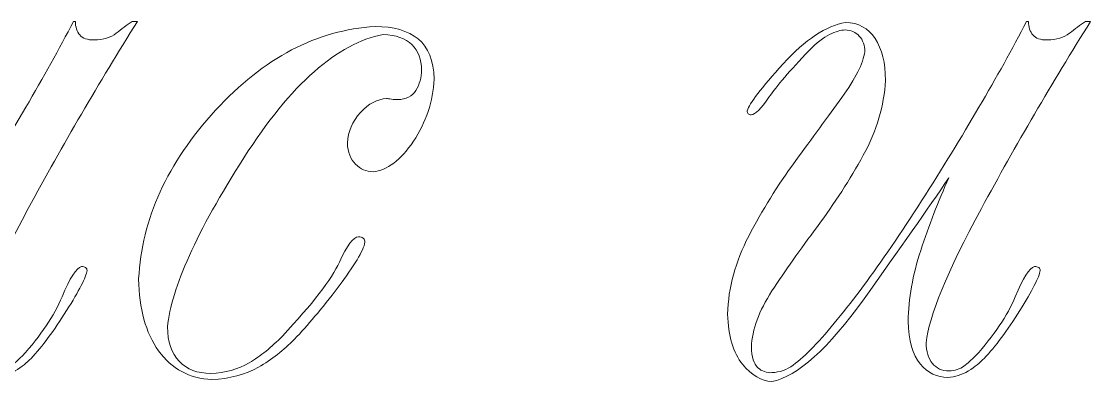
# Model space of a CAD drawing. Header units: centimetres. Extents: x -8.6 to 47.3, y -14.5 to 11.
# Drawn here: x 8.057 to 9.294, y 2.189 to 2.605 of the extents above; entities that cross this region are included whole.
import ezdxf

# ---------------------------------------------------------------- set-up
doc = ezdxf.new("R2010")
doc.units = ezdxf.units.CM
doc.header["$MEASUREMENT"] = 0
doc.layers.add('layer 1', color=7, linetype='Continuous')

msp = doc.modelspace()

# ---------------------------------------------------------------- linework, layer by layer
at = {"layer": 'layer 1', "color": 6, "lineweight": 9}
for points, knots in [([(7.79382, 2.50195), (7.79621, 2.5101), (7.81013, 2.5282), (7.83559, 2.55625), (7.83559, 2.55625), (7.86106, 2.5841), (7.88513, 2.60002), (7.90761, 2.60399), (7.90761, 2.60399), (7.92252, 2.6036), (7.93386, 2.59743), (7.94182, 2.5853), (7.94182, 2.5853), (7.94978, 2.57336), (7.95376, 2.55725), (7.95376, 2.53696), (7.95376, 2.53696), (7.95216, 2.50752), (7.94361, 2.47867), (7.92809, 2.45042), (7.92809, 2.45042), (7.91258, 2.42218), (7.89487, 2.39472), (7.87498, 2.36807), (7.87498, 2.36807), (7.85509, 2.34121), (7.83758, 2.31635), (7.82246, 2.29347), (7.82246, 2.29347), (7.80735, 2.27039), (7.79939, 2.24891), (7.79859, 2.22862), (7.79859, 2.22862), (7.79899, 2.21708), (7.80158, 2.20913), (7.80615, 2.20475), (7.80615, 2.20475), (7.81073, 2.20057), (7.8163, 2.19858), (7.82246, 2.19898), (7.82246, 2.19898), (7.83142, 2.19938), (7.83957, 2.20236), (7.84693, 2.20773), (7.84693, 2.20773), (7.85429, 2.2131), (7.86205, 2.22007), (7.87021, 2.22862), (7.87021, 2.22862), (7.90581, 2.26642), (7.94759, 2.32271), (7.99553, 2.39771), (7.99553, 2.39771), (8.04347, 2.4727), (8.08405, 2.54193), (8.11707, 2.60519), (8.11707, 2.60519), (8.11707, 2.60519), (8.11926, 2.60519), (8.11926, 2.60519), (8.11926, 2.60519), (8.11926, 2.59862), (8.12105, 2.59325), (8.12424, 2.58947), (8.12424, 2.58947), (8.12762, 2.58549), (8.13319, 2.5837), (8.14095, 2.5837), (8.14095, 2.5837), (8.15169, 2.5841), (8.16024, 2.58669), (8.16661, 2.59146), (8.16661, 2.59146), (8.17277, 2.59644), (8.17894, 2.60101), (8.18511, 2.60519), (8.18511, 2.60519), (8.18511, 2.60519), (8.19108, 2.60519), (8.19108, 2.60519), (8.19108, 2.60519), (8.14671, 2.53437), (8.10454, 2.46236), (8.06476, 2.38876), (8.06476, 2.38876), (8.02497, 2.31535), (8.00369, 2.26363), (8.0009, 2.23359), (8.0009, 2.23359), (8.0009, 2.22365), (8.00329, 2.21549), (8.00806, 2.20972), (8.00806, 2.20972), (8.01264, 2.20395), (8.019, 2.20097), (8.02716, 2.20097), (8.02716, 2.20097), (8.03412, 2.20137), (8.03989, 2.20316), (8.04447, 2.20654), (8.04447, 2.20654), (8.04884, 2.20992), (8.05322, 2.2137), (8.0576, 2.21788), (8.0576, 2.21788), (8.07928, 2.24195), (8.0948, 2.26502), (8.10395, 2.28671), (8.10395, 2.28671), (8.1129, 2.30859), (8.12046, 2.32013), (8.12623, 2.32172), (8.12623, 2.32172), (8.12821, 2.32172), (8.12981, 2.32132), (8.131, 2.32052), (8.131, 2.32052), (8.13219, 2.31973), (8.13279, 2.31853), (8.13279, 2.31714), (8.13279, 2.31714), (8.1316, 2.30938), (8.12364, 2.29387), (8.10912, 2.27079), (8.10912, 2.27079), (8.0946, 2.24752), (8.08087, 2.22922), (8.06794, 2.21549), (8.06794, 2.21549), (8.06336, 2.21052), (8.0572, 2.20574), (8.04964, 2.20097), (8.04964, 2.20097), (8.04208, 2.19639), (8.03412, 2.19381), (8.02597, 2.19341), (8.02597, 2.19341), (8.01363, 2.19341), (8.00289, 2.19858), (7.99394, 2.20913), (7.99394, 2.20913), (7.98499, 2.21967), (7.98041, 2.23618), (7.98001, 2.25866), (7.98001, 2.25866), (7.98041, 2.28432), (7.98519, 2.31157), (7.99454, 2.34042), (7.99454, 2.34042), (8.00389, 2.36906), (8.01483, 2.39711), (8.02716, 2.42436), (8.02716, 2.42436), (8.00309, 2.38895), (7.97047, 2.34241), (7.92909, 2.28452), (7.92909, 2.28452), (7.88771, 2.22683), (7.8523, 2.1948), (7.82227, 2.18864), (7.82227, 2.18864), (7.81033, 2.18903), (7.79899, 2.1958), (7.78825, 2.20873), (7.78825, 2.20873), (7.77771, 2.22186), (7.77194, 2.24115), (7.77114, 2.26681), (7.77114, 2.26681), (7.77194, 2.29725), (7.78009, 2.32729), (7.79561, 2.35693), (7.79561, 2.35693), (7.81113, 2.38677), (7.82883, 2.41541), (7.84912, 2.44306), (7.84912, 2.44306), (7.86921, 2.47051), (7.88731, 2.49538), (7.90323, 2.51706), (7.90323, 2.51706), (7.91894, 2.53895), (7.9279, 2.55665), (7.92988, 2.57018), (7.92988, 2.57018), (7.92988, 2.57754), (7.9277, 2.58351), (7.92352, 2.58828), (7.92352, 2.58828), (7.91914, 2.59285), (7.91377, 2.59524), (7.90721, 2.59524), (7.90721, 2.59524), (7.90223, 2.59524), (7.89607, 2.59345), (7.8891, 2.59007), (7.8891, 2.59007), (7.88214, 2.58649), (7.87419, 2.58032), (7.86543, 2.57137), (7.86543, 2.57137), (7.84315, 2.5483), (7.82784, 2.53039), (7.81888, 2.51746), (7.81888, 2.51746), (7.80993, 2.50433), (7.80317, 2.49757), (7.79839, 2.49717), (7.79839, 2.49717), (7.797, 2.49717), (7.79581, 2.49757), (7.79501, 2.49836), (7.79501, 2.49836), (7.79422, 2.49916), (7.79382, 2.50035), (7.79382, 2.50195)], [0, 0, 0, 0, 0.0181818, 0.0181818, 0.0181818, 0.0181818, 0.0363636, 0.0363636, 0.0363636, 0.0363636, 0.0545455, 0.0545455, 0.0545455, 0.0545455, 0.0727273, 0.0727273, 0.0727273, 0.0727273, 0.0909091, 0.0909091, 0.0909091, 0.0909091, 0.1090909, 0.1090909, 0.1090909, 0.1090909, 0.1272727, 0.1272727, 0.1272727, 0.1272727, 0.1454545, 0.1454545, 0.1454545, 0.1454545, 0.1636364, 0.1636364, 0.1636364, 0.1636364, 0.1818182, 0.1818182, 0.1818182, 0.1818182, 0.2, 0.2, 0.2, 0.2, 0.2181818, 0.2181818, 0.2181818, 0.2181818, 0.2363636, 0.2363636, 0.2363636, 0.2363636, 0.2545455, 0.2545455, 0.2545455, 0.2545455, 0.2727273, 0.2727273, 0.2727273, 0.2727273, 0.2909091, 0.2909091, 0.2909091, 0.2909091, 0.3090909, 0.3090909, 0.3090909, 0.3090909, 0.3272727, 0.3272727, 0.3272727, 0.3272727, 0.3454545, 0.3454545, 0.3454545, 0.3454545, 0.3636364, 0.3636364, 0.3636364, 0.3636364, 0.3818182, 0.3818182, 0.3818182, 0.3818182, 0.4, 0.4, 0.4, 0.4, 0.4181818, 0.4181818, 0.4181818, 0.4181818, 0.4363636, 0.4363636, 0.4363636, 0.4363636, 0.4545455, 0.4545455, 0.4545455, 0.4545455, 0.4727273, 0.4727273, 0.4727273, 0.4727273, 0.4909091, 0.4909091, 0.4909091, 0.4909091, 0.5090909, 0.5090909, 0.5090909, 0.5090909, 0.5272727, 0.5272727, 0.5272727, 0.5272727, 0.5454545, 0.5454545, 0.5454545, 0.5454545, 0.5636364, 0.5636364, 0.5636364, 0.5636364, 0.5818182, 0.5818182, 0.5818182, 0.5818182, 0.6, 0.6, 0.6, 0.6, 0.6181818, 0.6181818, 0.6181818, 0.6181818, 0.6363636, 0.6363636, 0.6363636, 0.6363636, 0.6545455, 0.6545455, 0.6545455, 0.6545455, 0.6727273, 0.6727273, 0.6727273, 0.6727273, 0.6909091, 0.6909091, 0.6909091, 0.6909091, 0.7090909, 0.7090909, 0.7090909, 0.7090909, 0.7272727, 0.7272727, 0.7272727, 0.7272727, 0.7454545, 0.7454545, 0.7454545, 0.7454545, 0.7636364, 0.7636364, 0.7636364, 0.7636364, 0.7818182, 0.7818182, 0.7818182, 0.7818182, 0.8, 0.8, 0.8, 0.8, 0.8181818, 0.8181818, 0.8181818, 0.8181818, 0.8363636, 0.8363636, 0.8363636, 0.8363636, 0.8545455, 0.8545455, 0.8545455, 0.8545455, 0.8727273, 0.8727273, 0.8727273, 0.8727273, 0.8909091, 0.8909091, 0.8909091, 0.8909091, 0.9090909, 0.9090909, 0.9090909, 0.9090909, 0.9272727, 0.9272727, 0.9272727, 0.9272727, 0.9454545, 0.9454545, 0.9454545, 0.9454545, 0.9636364, 0.9636364, 0.9636364, 0.9636364, 1, 1, 1, 1]), ([(8.35877, 2.24135), (8.39378, 2.27855), (8.41566, 2.307), (8.42462, 2.32669), (8.42462, 2.32669), (8.43357, 2.34638), (8.44093, 2.35613), (8.4467, 2.35613), (8.4467, 2.35613), (8.44908, 2.35613), (8.45087, 2.35554), (8.45227, 2.35434), (8.45227, 2.35434), (8.45366, 2.35315), (8.45426, 2.35176), (8.45426, 2.34977), (8.45426, 2.34977), (8.45246, 2.34002), (8.44192, 2.32271), (8.42322, 2.29785), (8.42322, 2.29785), (8.40432, 2.27298), (8.38761, 2.25289), (8.3727, 2.23777), (8.3727, 2.23777), (8.36036, 2.22504), (8.34644, 2.2141), (8.33112, 2.20535), (8.33112, 2.20535), (8.3158, 2.19659), (8.2977, 2.19182), (8.27721, 2.19102), (8.27721, 2.19102), (8.25115, 2.19222), (8.23066, 2.20336), (8.21554, 2.22424), (8.21554, 2.22424), (8.20062, 2.24513), (8.19287, 2.27298), (8.19247, 2.30739), (8.19247, 2.30739), (8.19605, 2.37662), (8.22569, 2.44147), (8.28139, 2.50234), (8.28139, 2.50234), (8.33729, 2.56302), (8.39875, 2.59544), (8.46599, 2.59922), (8.46599, 2.59922), (8.48728, 2.59922), (8.50399, 2.59445), (8.51592, 2.5849), (8.51592, 2.5849), (8.52766, 2.57535), (8.53383, 2.56003), (8.53422, 2.53855), (8.53422, 2.53855), (8.53303, 2.51249), (8.52507, 2.48862), (8.51035, 2.46654), (8.51035, 2.46654), (8.49563, 2.44465), (8.47992, 2.43292), (8.4636, 2.43133), (8.4636, 2.43133), (8.45585, 2.43133), (8.44908, 2.43431), (8.44331, 2.44008), (8.44331, 2.44008), (8.43755, 2.44585), (8.43436, 2.454), (8.43396, 2.46455), (8.43396, 2.46455), (8.43476, 2.47788), (8.43973, 2.48961), (8.44908, 2.49976), (8.44908, 2.49976), (8.45843, 2.5101), (8.46858, 2.51547), (8.47932, 2.51587), (8.47932, 2.51587), (8.48051, 2.51587), (8.4825, 2.51567), (8.48489, 2.51527), (8.48489, 2.51527), (8.48748, 2.51488), (8.48986, 2.51468), (8.49225, 2.51468), (8.49225, 2.51468), (8.502, 2.51507), (8.50896, 2.51866), (8.51314, 2.52542), (8.51314, 2.52542), (8.51751, 2.53238), (8.5197, 2.54014), (8.5197, 2.54909), (8.5197, 2.54909), (8.5197, 2.56123), (8.51592, 2.57077), (8.50856, 2.57833), (8.50856, 2.57833), (8.5012, 2.58569), (8.49006, 2.58947), (8.47534, 2.58987), (8.47534, 2.58987), (8.42243, 2.58012), (8.36872, 2.53278), (8.31421, 2.44744), (8.31421, 2.44744), (8.25951, 2.3621), (8.23026, 2.29685), (8.22589, 2.25189), (8.22589, 2.25189), (8.22589, 2.23479), (8.23026, 2.22146), (8.23922, 2.21211), (8.23922, 2.21211), (8.24817, 2.20276), (8.2605, 2.19818), (8.27602, 2.19818), (8.27602, 2.19818), (8.29233, 2.19858), (8.30705, 2.20276), (8.32038, 2.21052), (8.32038, 2.21052), (8.33351, 2.21828), (8.34624, 2.22842), (8.35877, 2.24135)], [0, 0, 0, 0, 0.030303, 0.030303, 0.030303, 0.030303, 0.0606061, 0.0606061, 0.0606061, 0.0606061, 0.0909091, 0.0909091, 0.0909091, 0.0909091, 0.1212121, 0.1212121, 0.1212121, 0.1212121, 0.1515152, 0.1515152, 0.1515152, 0.1515152, 0.1818182, 0.1818182, 0.1818182, 0.1818182, 0.2121212, 0.2121212, 0.2121212, 0.2121212, 0.2424242, 0.2424242, 0.2424242, 0.2424242, 0.2727273, 0.2727273, 0.2727273, 0.2727273, 0.3030303, 0.3030303, 0.3030303, 0.3030303, 0.3333333, 0.3333333, 0.3333333, 0.3333333, 0.3636364, 0.3636364, 0.3636364, 0.3636364, 0.3939394, 0.3939394, 0.3939394, 0.3939394, 0.4242424, 0.4242424, 0.4242424, 0.4242424, 0.4545455, 0.4545455, 0.4545455, 0.4545455, 0.4848485, 0.4848485, 0.4848485, 0.4848485, 0.5151515, 0.5151515, 0.5151515, 0.5151515, 0.5454545, 0.5454545, 0.5454545, 0.5454545, 0.5757576, 0.5757576, 0.5757576, 0.5757576, 0.6060606, 0.6060606, 0.6060606, 0.6060606, 0.6363636, 0.6363636, 0.6363636, 0.6363636, 0.6666667, 0.6666667, 0.6666667, 0.6666667, 0.6969697, 0.6969697, 0.6969697, 0.6969697, 0.7272727, 0.7272727, 0.7272727, 0.7272727, 0.7575758, 0.7575758, 0.7575758, 0.7575758, 0.7878788, 0.7878788, 0.7878788, 0.7878788, 0.8181818, 0.8181818, 0.8181818, 0.8181818, 0.8484848, 0.8484848, 0.8484848, 0.8484848, 0.8787879, 0.8787879, 0.8787879, 0.8787879, 0.9090909, 0.9090909, 0.9090909, 0.9090909, 0.9393939, 0.9393939, 0.9393939, 0.9393939, 1, 1, 1, 1]), ([(8.89647, 2.50195), (8.89886, 2.5101), (8.91278, 2.5282), (8.93824, 2.55625), (8.93824, 2.55625), (8.96371, 2.5841), (8.98778, 2.60002), (9.01026, 2.60399), (9.01026, 2.60399), (9.02517, 2.6036), (9.03651, 2.59743), (9.04447, 2.5853), (9.04447, 2.5853), (9.05243, 2.57336), (9.05641, 2.55725), (9.05641, 2.53696), (9.05641, 2.53696), (9.05481, 2.50752), (9.04626, 2.47867), (9.03074, 2.45042), (9.03074, 2.45042), (9.01523, 2.42218), (8.99752, 2.39472), (8.97763, 2.36807), (8.97763, 2.36807), (8.95774, 2.34121), (8.94023, 2.31635), (8.92511, 2.29347), (8.92511, 2.29347), (8.91, 2.27039), (8.90204, 2.24891), (8.90124, 2.22862), (8.90124, 2.22862), (8.90164, 2.21708), (8.90423, 2.20913), (8.9088, 2.20475), (8.9088, 2.20475), (8.91338, 2.20057), (8.91895, 2.19858), (8.92511, 2.19898), (8.92511, 2.19898), (8.93407, 2.19938), (8.94222, 2.20236), (8.94958, 2.20773), (8.94958, 2.20773), (8.95694, 2.2131), (8.9647, 2.22007), (8.97286, 2.22862), (8.97286, 2.22862), (9.00846, 2.26642), (9.05024, 2.32271), (9.09818, 2.39771), (9.09818, 2.39771), (9.14612, 2.4727), (9.1867, 2.54193), (9.21972, 2.60519), (9.21972, 2.60519), (9.21972, 2.60519), (9.22191, 2.60519), (9.22191, 2.60519), (9.22191, 2.60519), (9.22191, 2.59862), (9.2237, 2.59325), (9.22689, 2.58947), (9.22689, 2.58947), (9.23027, 2.58549), (9.23584, 2.5837), (9.2436, 2.5837), (9.2436, 2.5837), (9.25434, 2.5841), (9.26289, 2.58669), (9.26926, 2.59146), (9.26926, 2.59146), (9.27542, 2.59644), (9.28159, 2.60101), (9.28776, 2.60519), (9.28776, 2.60519), (9.28776, 2.60519), (9.29373, 2.60519), (9.29373, 2.60519), (9.29373, 2.60519), (9.24936, 2.53437), (9.20719, 2.46236), (9.16741, 2.38876), (9.16741, 2.38876), (9.12762, 2.31535), (9.10634, 2.26363), (9.10355, 2.23359), (9.10355, 2.23359), (9.10355, 2.22365), (9.10594, 2.21549), (9.11071, 2.20972), (9.11071, 2.20972), (9.11529, 2.20395), (9.12165, 2.20097), (9.12981, 2.20097), (9.12981, 2.20097), (9.13677, 2.20137), (9.14254, 2.20316), (9.14712, 2.20654), (9.14712, 2.20654), (9.15149, 2.20992), (9.15587, 2.2137), (9.16025, 2.21788), (9.16025, 2.21788), (9.18193, 2.24195), (9.19745, 2.26502), (9.2066, 2.28671), (9.2066, 2.28671), (9.21555, 2.30859), (9.22311, 2.32013), (9.22888, 2.32172), (9.22888, 2.32172), (9.23086, 2.32172), (9.23246, 2.32132), (9.23365, 2.32052), (9.23365, 2.32052), (9.23484, 2.31973), (9.23544, 2.31853), (9.23544, 2.31714), (9.23544, 2.31714), (9.23425, 2.30938), (9.22629, 2.29387), (9.21177, 2.27079), (9.21177, 2.27079), (9.19725, 2.24752), (9.18352, 2.22922), (9.17059, 2.21549), (9.17059, 2.21549), (9.16601, 2.21052), (9.15985, 2.20574), (9.15229, 2.20097), (9.15229, 2.20097), (9.14473, 2.19639), (9.13677, 2.19381), (9.12862, 2.19341), (9.12862, 2.19341), (9.11628, 2.19341), (9.10554, 2.19858), (9.09659, 2.20913), (9.09659, 2.20913), (9.08764, 2.21967), (9.08306, 2.23618), (9.08266, 2.25866), (9.08266, 2.25866), (9.08306, 2.28432), (9.08784, 2.31157), (9.09719, 2.34042), (9.09719, 2.34042), (9.10654, 2.36906), (9.11748, 2.39711), (9.12981, 2.42436), (9.12981, 2.42436), (9.10574, 2.38895), (9.07312, 2.34241), (9.03174, 2.28452), (9.03174, 2.28452), (8.99036, 2.22683), (8.95495, 2.1948), (8.92492, 2.18864), (8.92492, 2.18864), (8.91298, 2.18903), (8.90164, 2.1958), (8.8909, 2.20873), (8.8909, 2.20873), (8.88036, 2.22186), (8.87459, 2.24115), (8.87379, 2.26681), (8.87379, 2.26681), (8.87459, 2.29725), (8.88274, 2.32729), (8.89826, 2.35693), (8.89826, 2.35693), (8.91378, 2.38677), (8.93148, 2.41541), (8.95177, 2.44306), (8.95177, 2.44306), (8.97186, 2.47051), (8.98996, 2.49538), (9.00588, 2.51706), (9.00588, 2.51706), (9.02159, 2.53895), (9.03055, 2.55665), (9.03253, 2.57018), (9.03253, 2.57018), (9.03253, 2.57754), (9.03035, 2.58351), (9.02617, 2.58828), (9.02617, 2.58828), (9.02179, 2.59285), (9.01642, 2.59524), (9.00986, 2.59524), (9.00986, 2.59524), (9.00488, 2.59524), (8.99872, 2.59345), (8.99175, 2.59007), (8.99175, 2.59007), (8.98479, 2.58649), (8.97684, 2.58032), (8.96808, 2.57137), (8.96808, 2.57137), (8.9458, 2.5483), (8.93049, 2.53039), (8.92153, 2.51746), (8.92153, 2.51746), (8.91258, 2.50433), (8.90582, 2.49757), (8.90104, 2.49717), (8.90104, 2.49717), (8.89965, 2.49717), (8.89846, 2.49757), (8.89766, 2.49836), (8.89766, 2.49836), (8.89687, 2.49916), (8.89647, 2.50035), (8.89647, 2.50195)], [0, 0, 0, 0, 0.0181818, 0.0181818, 0.0181818, 0.0181818, 0.0363636, 0.0363636, 0.0363636, 0.0363636, 0.0545455, 0.0545455, 0.0545455, 0.0545455, 0.0727273, 0.0727273, 0.0727273, 0.0727273, 0.0909091, 0.0909091, 0.0909091, 0.0909091, 0.1090909, 0.1090909, 0.1090909, 0.1090909, 0.1272727, 0.1272727, 0.1272727, 0.1272727, 0.1454545, 0.1454545, 0.1454545, 0.1454545, 0.1636364, 0.1636364, 0.1636364, 0.1636364, 0.1818182, 0.1818182, 0.1818182, 0.1818182, 0.2, 0.2, 0.2, 0.2, 0.2181818, 0.2181818, 0.2181818, 0.2181818, 0.2363636, 0.2363636, 0.2363636, 0.2363636, 0.2545455, 0.2545455, 0.2545455, 0.2545455, 0.2727273, 0.2727273, 0.2727273, 0.2727273, 0.2909091, 0.2909091, 0.2909091, 0.2909091, 0.3090909, 0.3090909, 0.3090909, 0.3090909, 0.3272727, 0.3272727, 0.3272727, 0.3272727, 0.3454545, 0.3454545, 0.3454545, 0.3454545, 0.3636364, 0.3636364, 0.3636364, 0.3636364, 0.3818182, 0.3818182, 0.3818182, 0.3818182, 0.4, 0.4, 0.4, 0.4, 0.4181818, 0.4181818, 0.4181818, 0.4181818, 0.4363636, 0.4363636, 0.4363636, 0.4363636, 0.4545455, 0.4545455, 0.4545455, 0.4545455, 0.4727273, 0.4727273, 0.4727273, 0.4727273, 0.4909091, 0.4909091, 0.4909091, 0.4909091, 0.5090909, 0.5090909, 0.5090909, 0.5090909, 0.5272727, 0.5272727, 0.5272727, 0.5272727, 0.5454545, 0.5454545, 0.5454545, 0.5454545, 0.5636364, 0.5636364, 0.5636364, 0.5636364, 0.5818182, 0.5818182, 0.5818182, 0.5818182, 0.6, 0.6, 0.6, 0.6, 0.6181818, 0.6181818, 0.6181818, 0.6181818, 0.6363636, 0.6363636, 0.6363636, 0.6363636, 0.6545455, 0.6545455, 0.6545455, 0.6545455, 0.6727273, 0.6727273, 0.6727273, 0.6727273, 0.6909091, 0.6909091, 0.6909091, 0.6909091, 0.7090909, 0.7090909, 0.7090909, 0.7090909, 0.7272727, 0.7272727, 0.7272727, 0.7272727, 0.7454545, 0.7454545, 0.7454545, 0.7454545, 0.7636364, 0.7636364, 0.7636364, 0.7636364, 0.7818182, 0.7818182, 0.7818182, 0.7818182, 0.8, 0.8, 0.8, 0.8, 0.8181818, 0.8181818, 0.8181818, 0.8181818, 0.8363636, 0.8363636, 0.8363636, 0.8363636, 0.8545455, 0.8545455, 0.8545455, 0.8545455, 0.8727273, 0.8727273, 0.8727273, 0.8727273, 0.8909091, 0.8909091, 0.8909091, 0.8909091, 0.9090909, 0.9090909, 0.9090909, 0.9090909, 0.9272727, 0.9272727, 0.9272727, 0.9272727, 0.9454545, 0.9454545, 0.9454545, 0.9454545, 0.9636364, 0.9636364, 0.9636364, 0.9636364, 1, 1, 1, 1])]:
    msp.add_open_spline(points, degree=3, knots=knots, dxfattribs=at)

doc.saveas('drawing.dxf')
